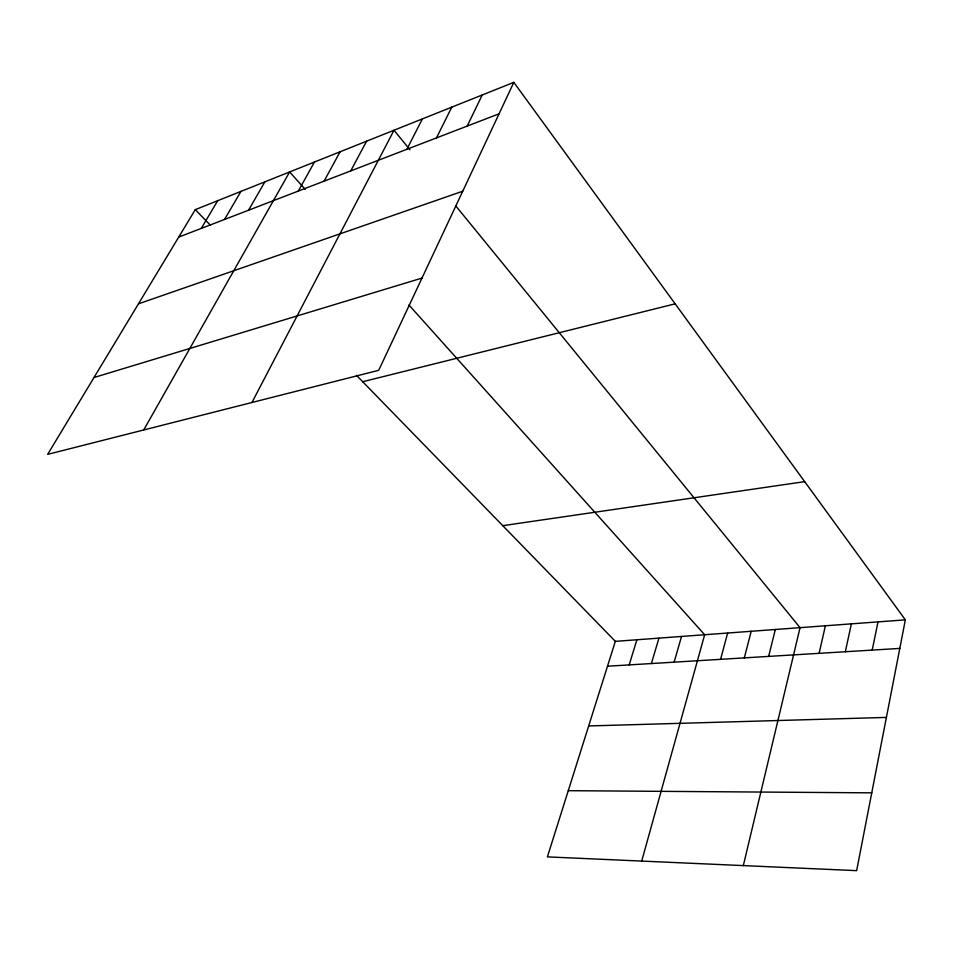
<?xml version="1.0" encoding="UTF-8"?>
<svg xmlns="http://www.w3.org/2000/svg" width="953" height="953" viewBox="0 0 953 953"><rect width="100%" height="100%" fill="white"/><g stroke="black" fill="none" stroke-linecap="round" stroke-linejoin="round"><path stroke-width="1.43" d="M513.822 82.351L378.71 370.312L47.65 454.367L195.27 209.66L513.822 82.351L905.35 619.855L856.64 870.649L547.403 856.878L615.34 641.357L356.47 375.327M872.209 650.101L878.011 621.892M845.323 651.745L851.363 623.858M819.115 653.341L825.393 625.787M743.328 865.598L800.055 627.67L455.76 205.896M768.642 656.414L775.325 629.504M744.317 657.892L751.202 631.291M720.587 659.333L727.651 633.03M641.703 861.083L704.66 634.734L408.956 305.02M674.128 662.168L681.526 636.449M651.387 663.55L658.94 638.129M629.183 664.896L636.89 639.761M467.196 126.082L482.23 94.978M436.498 137.899L451.77 107.141M406.895 149.287L422.382 118.887M251.949 402.488L394.006 130.239L409.909 149.716M350.74 170.897L366.583 141.187M324.08 181.153L340.078 151.789M298.313 191.076L314.442 162.034M143.736 429.97L289.629 171.945L305.222 189.337M248.542 210.22L264.886 181.832M224.515 219.476L240.93 191.41M201.25 228.422L217.737 200.678M178.711 237.094L499.05 113.824M138.459 303.828L462.741 191.219M94.002 377.519L421.976 278.085M362.7 381.724L675.153 303.828M502.779 525.675L804.666 481.646M615.34 641.357L905.35 619.855M607.502 666.218L899.799 648.421M588.68 725.948L886.397 717.418M568.274 790.68L871.757 792.848M195.27 209.66L210.399 225.206"/></g></svg>
